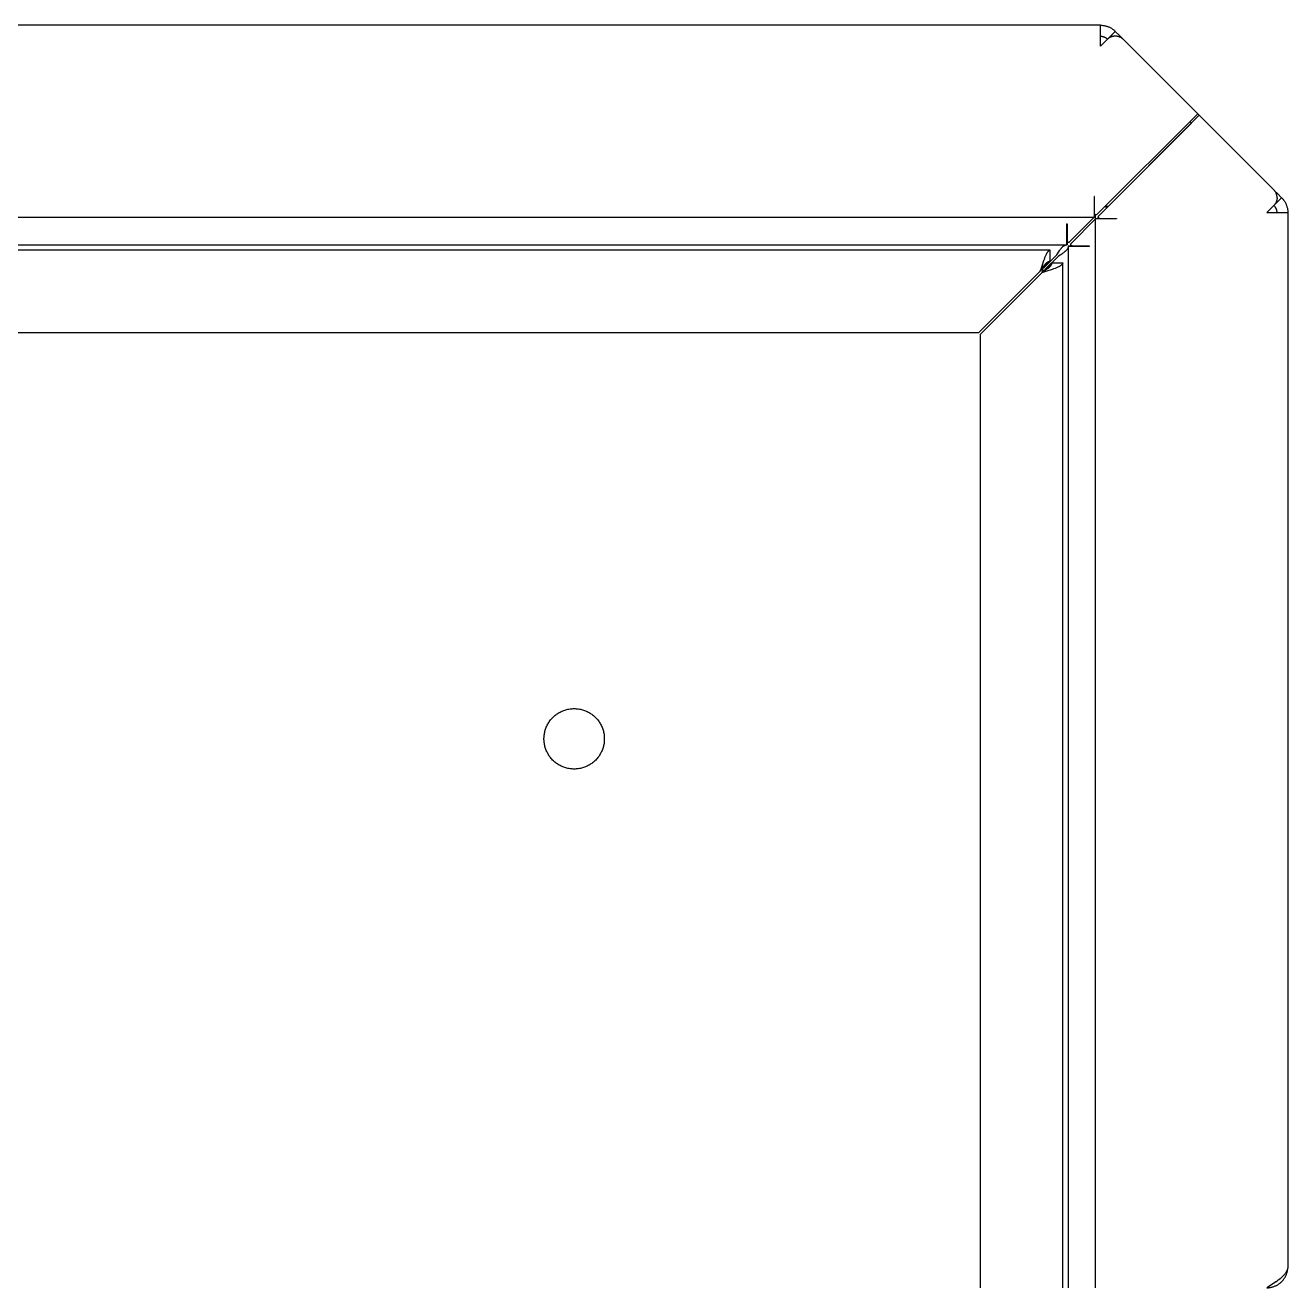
# Model space of a CAD drawing. Header units: millimetres. Extents: x -1246 to 2331, y -493 to 2006.
# Drawn here: x 851.2 to 1081.2, y 669.9 to 899.9 of the extents above; entities that cross this region are included whole.
import ezdxf

# ---------------------------------------------------------------- set-up
doc = ezdxf.new("R2010")
doc.units = ezdxf.units.MM
doc.header["$MEASUREMENT"] = 0
doc.layers.add('Utwórz2D linie widoczne', color=7, linetype='Continuous', true_color=0x000000)

msp = doc.modelspace()

# ---------------------------------------------------------------- linework, layer by layer
at = {"layer": 'Utwórz2D linie widoczne'}
for p, q in [((1047.11, 899.92), (655.31, 899.92)), ((1047.11, 896.12), (1047.11, 899.92)), ((1047.11, 899.92), (1047.24, 899.91)), ((1047.24, 899.91), (1047.37, 899.91)), ((1047.37, 899.91), (1047.5, 899.9)), ((1047.5, 899.9), (1047.63, 899.88)), ((1047.63, 899.88), (1047.76, 899.86)), ((1047.76, 899.86), (1047.89, 899.84)), ((1047.89, 899.84), (1048.01, 899.81)), ((1048.01, 899.81), (1048.14, 899.77)), ((1048.14, 899.77), (1048.26, 899.74)), ((1048.26, 899.74), (1048.39, 899.7)), ((1048.39, 899.7), (1048.51, 899.65)), ((1048.51, 899.65), (1048.63, 899.6)), ((1048.63, 899.6), (1048.75, 899.55)), ((1048.75, 899.55), (1048.86, 899.49)), ((1048.86, 899.49), (1048.98, 899.43)), ((1048.98, 899.43), (1049.09, 899.36)), ((1049.09, 899.36), (1049.2, 899.29)), ((1047.11, 897.92), (1047.18, 897.91)), ((1047.11, 896.12), (1048.39, 897.39)), ((1047.18, 897.91), (1047.24, 897.91)), ((1047.24, 897.91), (1047.3, 897.91)), ((1047.3, 897.91), (1047.36, 897.9)), ((1047.36, 897.9), (1047.42, 897.89)), ((1047.42, 897.89), (1047.48, 897.88)), ((1047.48, 897.88), (1047.54, 897.86)), ((1047.54, 897.86), (1047.6, 897.85)), ((1047.6, 897.85), (1047.66, 897.83)), ((1047.66, 897.83), (1047.72, 897.81)), ((1047.72, 897.81), (1047.77, 897.79)), ((1047.77, 897.79), (1047.83, 897.77)), ((1047.83, 897.77), (1047.89, 897.74)), ((1047.89, 897.74), (1047.94, 897.71)), ((1047.94, 897.71), (1048, 897.68)), ((1048, 897.68), (1048.05, 897.65)), ((1048.05, 897.65), (1048.1, 897.62)), ((1048.1, 897.62), (1048.15, 897.59)), ((1048.15, 897.59), (1048.2, 897.55)), ((1048.2, 897.55), (1048.25, 897.51)), ((1048.25, 897.51), (1048.3, 897.47)), ((1048.3, 897.47), (1048.34, 897.43)), ((1048.34, 897.43), (1048.39, 897.39)), ((1048.39, 897.39), (1048.44, 897.44)), ((1048.44, 897.44), (1048.49, 897.48)), ((1048.49, 897.48), (1048.54, 897.53)), ((1049.8, 898.8), (1048.52, 897.52)), ((1048.53, 897.53), (1049.8, 898.8)), ((1048.54, 897.53), (1048.59, 897.57)), ((1048.59, 897.57), (1048.65, 897.61)), ((1048.65, 897.61), (1048.7, 897.65)), ((1048.7, 897.65), (1048.76, 897.68)), ((1048.76, 897.68), (1048.82, 897.72)), ((1048.82, 897.72), (1048.88, 897.75)), ((1048.88, 897.75), (1048.94, 897.78)), ((1048.94, 897.78), (1049, 897.81)), ((1049, 897.81), (1049.07, 897.83)), ((1049.07, 897.83), (1049.13, 897.86)), ((1049.13, 897.86), (1049.2, 897.88)), ((1049.2, 899.29), (1049.31, 899.22)), ((1049.2, 897.88), (1049.26, 897.9)), ((1049.26, 897.9), (1049.33, 897.92)), ((1049.31, 899.22), (1049.41, 899.14)), ((1049.33, 897.92), (1049.39, 897.93)), ((1049.39, 897.93), (1049.46, 897.95)), ((1049.41, 899.14), (1049.51, 899.06)), ((1049.46, 897.95), (1049.53, 897.96)), ((1049.51, 899.06), (1049.61, 898.98)), ((1049.53, 897.96), (1049.6, 897.96)), ((1049.6, 897.96), (1049.66, 897.97)), ((1049.61, 898.98), (1049.71, 898.89)), ((1049.66, 897.97), (1049.73, 897.97)), ((1049.71, 898.89), (1049.8, 898.8)), ((1049.73, 897.97), (1049.8, 897.97)), ((1050.51, 898.1), (1049.8, 898.8)), ((1049.8, 897.97), (1049.87, 897.97)), ((1049.87, 897.97), (1049.94, 897.97)), ((1049.94, 897.97), (1050.01, 897.96)), ((1050.01, 897.96), (1050.07, 897.96)), ((1050.07, 897.96), (1050.14, 897.95)), ((1050.14, 897.95), (1050.21, 897.93)), ((1050.21, 897.93), (1050.27, 897.92)), ((1050.27, 897.92), (1050.34, 897.9)), ((1050.34, 897.9), (1050.41, 897.88)), ((1050.41, 897.88), (1050.47, 897.86)), ((1050.47, 897.86), (1050.53, 897.83)), ((1051.08, 897.52), (1050.51, 898.1)), ((1050.53, 897.83), (1050.6, 897.81)), ((1050.6, 897.81), (1050.66, 897.78)), ((1050.66, 897.78), (1050.72, 897.75)), ((1050.72, 897.75), (1050.78, 897.72)), ((1050.78, 897.72), (1050.84, 897.68)), ((1050.84, 897.68), (1050.9, 897.65)), ((1050.9, 897.65), (1050.95, 897.61)), ((1050.95, 897.61), (1051.01, 897.57)), ((1051.01, 897.57), (1051.06, 897.53)), ((1051.06, 897.53), (1051.12, 897.48)), ((1051.12, 897.48), (1051.17, 897.44)), ((1051.17, 897.44), (1051.22, 897.39)), ((1051.22, 897.39), (1064.81, 883.79)), ((1064.81, 883.79), (1046.46, 865.44)), ((1065.09, 883.51), (1046.74, 865.16)), ((1065.09, 883.51), (1064.81, 883.79)), ((1078.69, 869.92), (1065.09, 883.51)), ((1063.68, 882.1), (1048.5, 866.92)), ((1063.68, 882.1), (1063.4, 882.38)), ((1078.74, 869.87), (1078.69, 869.92)), ((1078.78, 869.82), (1078.74, 869.87)), ((1078.83, 869.76), (1078.78, 869.82)), ((1079.39, 869.21), (1078.82, 869.78)), ((1078.87, 869.71), (1078.83, 869.76)), ((1078.91, 869.66), (1078.87, 869.71)), ((1078.95, 869.6), (1078.91, 869.66)), ((1078.98, 869.54), (1078.95, 869.6)), ((1079.02, 869.48), (1078.98, 869.54)), ((1079.05, 869.42), (1079.02, 869.48)), ((1079.08, 869.36), (1079.05, 869.42)), ((1045.93, 868.72), (1045.93, 864.92)), ((1046.03, 868.72), (1045.93, 868.72)), ((1046.03, 865.62), (1046.03, 868.72)), ((1078.74, 867.14), (1078.69, 867.09)), ((1078.78, 867.19), (1078.74, 867.14)), ((1078.83, 867.24), (1078.78, 867.19)), ((1078.82, 867.22), (1080.1, 868.5)), ((1078.87, 867.29), (1078.83, 867.24)), ((1078.91, 867.35), (1078.87, 867.29)), ((1078.95, 867.4), (1078.91, 867.35)), ((1078.98, 867.46), (1078.95, 867.4)), ((1079.02, 867.52), (1078.98, 867.46)), ((1079.05, 867.58), (1079.02, 867.52)), ((1079.08, 867.64), (1079.05, 867.58)), ((1079.11, 869.3), (1079.08, 869.36)), ((1079.11, 867.71), (1079.08, 867.64)), ((1079.13, 869.24), (1079.11, 869.3)), ((1079.13, 867.77), (1079.11, 867.71)), ((1079.16, 869.17), (1079.13, 869.24)), ((1079.16, 867.83), (1079.13, 867.77)), ((1079.18, 869.11), (1079.16, 869.17)), ((1079.18, 867.9), (1079.16, 867.83)), ((1079.2, 869.04), (1079.18, 869.11)), ((1079.2, 867.96), (1079.18, 867.9)), ((1079.22, 868.98), (1079.2, 869.04)), ((1079.22, 868.03), (1079.2, 867.96)), ((1079.23, 868.91), (1079.22, 868.98)), ((1079.23, 868.09), (1079.22, 868.03)), ((1079.24, 868.84), (1079.23, 868.91)), ((1079.24, 868.16), (1079.23, 868.09)), ((1079.25, 868.77), (1079.24, 868.84)), ((1079.25, 868.23), (1079.24, 868.16)), ((1079.26, 868.71), (1079.25, 868.77)), ((1079.26, 868.3), (1079.25, 868.23)), ((1079.27, 868.64), (1079.26, 868.71)), ((1079.27, 868.37), (1079.26, 868.3)), ((1079.27, 868.57), (1079.27, 868.64)), ((1079.27, 868.5), (1079.27, 868.57)), ((1079.27, 868.5), (1079.27, 868.43)), ((1079.27, 868.43), (1079.27, 868.37)), ((1080.1, 868.5), (1079.39, 869.21)), ((1080.1, 868.5), (1080.19, 868.41)), ((1080.19, 868.41), (1080.28, 868.31)), ((1080.28, 868.31), (1080.36, 868.21)), ((1080.36, 868.21), (1080.44, 868.11)), ((1080.44, 868.11), (1080.52, 868.01)), ((1080.52, 868.01), (1080.59, 867.9)), ((1080.59, 867.9), (1080.66, 867.79)), ((1080.66, 867.79), (1080.73, 867.68)), ((1080.73, 867.68), (1080.79, 867.56)), ((1080.79, 867.56), (1080.85, 867.45)), ((1080.85, 867.45), (1080.9, 867.33)), ((1080.9, 867.33), (1080.95, 867.21)), ((1080.95, 867.21), (1081, 867.09)), ((1045.92, 864.92), (656.51, 864.92)), ((1041.46, 860.44), (1046.22, 865.2)), ((1045.93, 864.92), (1045.92, 864.92)), ((1046.03, 865.61), (1046.03, 865.62)), ((1046.03, 865.6), (1046.03, 865.61)), ((1046.03, 865.59), (1046.03, 865.6)), ((1046.04, 865.58), (1046.03, 865.59)), ((1046.03, 865.59), (1046.03, 865.59)), ((1046.04, 865.57), (1046.04, 865.58)), ((1046.04, 865.56), (1046.04, 865.57)), ((1046.04, 865.55), (1046.04, 865.56)), ((1046.04, 865.54), (1046.04, 865.55)), ((1046.05, 865.54), (1046.04, 865.54)), ((1046.05, 865.53), (1046.05, 865.54)), ((1046.05, 865.52), (1046.05, 865.53)), ((1046.06, 865.51), (1046.05, 865.52)), ((1046.06, 865.5), (1046.06, 865.51)), ((1046.07, 865.49), (1046.06, 865.5)), ((1046.06, 865.5), (1046.06, 865.5)), ((1046.07, 865.48), (1046.07, 865.49)), ((1046.08, 865.48), (1046.07, 865.48)), ((1046.08, 865.47), (1046.08, 865.48)), ((1046.09, 865.46), (1046.08, 865.47)), ((1046.1, 865.45), (1046.09, 865.46)), ((1046.09, 865.46), (1046.09, 865.46)), ((1046.11, 865.44), (1046.1, 865.45)), ((1046.12, 865.43), (1046.11, 865.44)), ((1046.11, 865.44), (1046.11, 865.44)), ((1046.13, 865.42), (1046.12, 865.43)), ((1046.12, 865.43), (1046.12, 865.43)), ((1046.14, 865.42), (1046.13, 865.42)), ((1046.15, 865.41), (1046.14, 865.42)), ((1046.16, 865.4), (1046.15, 865.41)), ((1046.15, 865.41), (1046.15, 865.41)), ((1046.17, 865.4), (1046.16, 865.4)), ((1046.17, 865.39), (1046.17, 865.4)), ((1046.18, 865.39), (1046.17, 865.39)), ((1046.19, 865.39), (1046.18, 865.39)), ((1046.2, 865.38), (1046.19, 865.39)), ((1046.21, 865.38), (1046.2, 865.38)), ((1046.22, 865.38), (1046.21, 865.38)), ((1046.21, 865.38), (1046.21, 865.38)), ((1046.23, 865.37), (1046.22, 865.38)), ((1046.22, 864.63), (1046.22, 865.38)), ((1046.24, 865.37), (1046.23, 865.37)), ((1046.25, 865.37), (1046.24, 865.37)), ((1046.26, 865.37), (1046.25, 865.37)), ((1046.27, 865.37), (1046.26, 865.37)), ((1046.28, 865.37), (1046.27, 865.37)), ((1046.27, 865.37), (1046.27, 865.37)), ((1046.29, 865.37), (1046.28, 865.37)), ((1046.3, 865.37), (1046.29, 865.37)), ((1046.31, 865.37), (1046.3, 865.37)), ((1046.32, 865.37), (1046.31, 865.37)), ((1046.33, 865.37), (1046.32, 865.37)), ((1046.32, 865.37), (1046.32, 865.37)), ((1046.34, 865.38), (1046.33, 865.37)), ((1046.35, 865.38), (1046.34, 865.38)), ((1046.36, 865.38), (1046.35, 865.38)), ((1046.37, 865.38), (1046.36, 865.38)), ((1046.38, 865.39), (1046.37, 865.39)), ((1046.37, 865.39), (1046.37, 865.38)), ((1046.39, 865.39), (1046.38, 865.39)), ((1046.4, 865.4), (1046.39, 865.39)), ((1046.41, 865.41), (1046.4, 865.4)), ((1046.4, 865.4), (1046.4, 865.4)), ((1046.42, 865.41), (1046.41, 865.41)), ((1046.43, 865.42), (1046.42, 865.41)), ((1046.44, 865.43), (1046.43, 865.42)), ((1046.43, 865.42), (1046.43, 865.42)), ((1046.45, 865.43), (1046.44, 865.43)), ((1046.46, 865.44), (1046.45, 865.44)), ((1046.45, 865.44), (1046.45, 865.43)), ((1046.68, 865.04), (1046.67, 865.03)), ((1046.67, 865.03), (1046.67, 865.03)), ((1046.67, 865.03), (1046.67, 865.02)), ((1046.67, 865.02), (1046.67, 865.01)), ((1046.67, 865.01), (1046.67, 865)), ((1046.67, 865), (1046.67, 864.99)), ((1046.67, 864.99), (1046.67, 864.98)), ((1046.67, 864.97), (1046.67, 864.98)), ((1046.67, 864.96), (1046.67, 864.97)), ((1046.67, 864.97), (1046.67, 864.97)), ((1046.67, 864.95), (1046.67, 864.96)), ((1046.67, 864.94), (1046.67, 864.95)), ((1046.67, 864.93), (1046.67, 864.94)), ((1046.68, 864.92), (1046.67, 864.93)), ((1046.69, 865.07), (1046.68, 865.07)), ((1046.68, 865.07), (1046.68, 865.06)), ((1046.68, 865.06), (1046.68, 865.05)), ((1046.68, 865.05), (1046.68, 865.04)), ((1046.68, 864.91), (1046.68, 864.92)), ((1046.68, 864.92), (1046.68, 864.92)), ((1046.68, 864.9), (1046.68, 864.91)), ((1046.69, 864.89), (1046.68, 864.9)), ((1046.7, 865.1), (1046.69, 865.09)), ((1046.69, 865.09), (1046.69, 865.08)), ((1046.69, 865.08), (1046.69, 865.07)), ((1046.69, 864.88), (1046.69, 864.89)), ((1046.7, 864.87), (1046.69, 864.88)), ((1046.69, 864.88), (1046.69, 864.88)), ((1046.71, 865.12), (1046.7, 865.11)), ((1046.7, 865.11), (1046.7, 865.11)), ((1046.7, 865.11), (1046.7, 865.1)), ((1046.7, 864.86), (1046.7, 864.87)), ((1046.7, 864.85), (1046.7, 864.86)), ((1046.71, 864.85), (1046.7, 864.85)), ((1046.72, 865.13), (1046.71, 865.13)), ((1046.71, 865.13), (1046.71, 865.12)), ((1046.71, 864.84), (1046.71, 864.85)), ((1046.72, 864.83), (1046.71, 864.84)), ((1046.73, 865.15), (1046.72, 865.14)), ((1046.72, 865.14), (1046.72, 865.13)), ((1046.73, 864.82), (1046.72, 864.83)), ((1046.72, 864.83), (1046.72, 864.83)), ((1046.74, 865.15), (1046.73, 865.15)), ((1046.74, 864.81), (1046.73, 864.82)), ((1046.74, 865.16), (1046.74, 865.15)), ((1046.74, 864.81), (1046.74, 864.81)), ((1047.93, 866.92), (1048.22, 866.92)), ((1048.5, 866.92), (1048.22, 866.92)), ((1048.22, 866.63), (1048.22, 866.92)), ((1077.42, 865.81), (1078.69, 867.09)), ((1077.42, 865.81), (1081.22, 865.81)), ((1078.69, 867.09), (1078.73, 867.04)), ((1078.73, 867.04), (1078.77, 867)), ((1078.77, 867), (1078.81, 866.95)), ((1078.81, 866.95), (1078.85, 866.9)), ((1078.85, 866.9), (1078.89, 866.85)), ((1078.89, 866.85), (1078.92, 866.8)), ((1078.92, 866.8), (1078.95, 866.75)), ((1078.95, 866.75), (1078.98, 866.7)), ((1078.98, 866.7), (1079.01, 866.64)), ((1079.01, 866.64), (1079.04, 866.59)), ((1079.04, 866.59), (1079.07, 866.53)), ((1079.07, 866.53), (1079.09, 866.48)), ((1079.09, 866.48), (1079.11, 866.42)), ((1079.11, 866.42), (1079.13, 866.36)), ((1079.13, 866.36), (1079.15, 866.3)), ((1079.15, 866.3), (1079.16, 866.24)), ((1079.16, 866.24), (1079.18, 866.18)), ((1079.18, 866.18), (1079.19, 866.12)), ((1079.19, 866.12), (1079.2, 866.06)), ((1079.2, 866.06), (1079.21, 866)), ((1079.21, 866), (1079.21, 865.94)), ((1079.21, 865.94), (1079.21, 865.88)), ((1079.21, 865.88), (1079.22, 865.81)), ((1081, 867.09), (1081.04, 866.96)), ((1081.04, 866.96), (1081.07, 866.84)), ((1081.07, 866.84), (1081.11, 866.71)), ((1081.11, 866.71), (1081.14, 866.59)), ((1081.14, 866.59), (1081.16, 866.46)), ((1081.16, 866.46), (1081.18, 866.33)), ((1081.18, 866.33), (1081.2, 866.2)), ((1081.2, 866.2), (1081.21, 866.07)), ((1081.21, 866.07), (1081.21, 865.94)), ((1081.21, 865.94), (1081.22, 865.81)), ((1081.22, 865.81), (1081.22, 673.72)), ((1040.93, 863.72), (1040.93, 859.92)), ((1040.93, 863.72), (1041.03, 863.72)), ((1041.03, 863.72), (1041.03, 860.62)), ((1046.22, 864.63), (1041.74, 860.16)), ((1050.02, 864.63), (1046.22, 864.63)), ((1046.22, 669.92), (1046.22, 864.63)), ((1046.75, 864.8), (1046.74, 864.81)), ((1046.75, 864.79), (1046.75, 864.8)), ((1046.76, 864.79), (1046.75, 864.79)), ((1046.77, 864.78), (1046.76, 864.79)), ((1046.78, 864.77), (1046.77, 864.78)), ((1046.77, 864.78), (1046.77, 864.78)), ((1046.79, 864.77), (1046.78, 864.77)), ((1046.8, 864.77), (1046.79, 864.77)), ((1046.8, 864.76), (1046.8, 864.77)), ((1046.81, 864.76), (1046.8, 864.76)), ((1046.82, 864.75), (1046.81, 864.76)), ((1046.83, 864.75), (1046.82, 864.75)), ((1046.84, 864.74), (1046.83, 864.75)), ((1046.83, 864.75), (1046.83, 864.75)), ((1046.85, 864.74), (1046.84, 864.74)), ((1046.86, 864.74), (1046.85, 864.74)), ((1046.87, 864.74), (1046.86, 864.74)), ((1046.88, 864.74), (1046.87, 864.74)), ((1046.89, 864.73), (1046.88, 864.74)), ((1046.88, 864.74), (1046.88, 864.74)), ((1046.9, 864.73), (1046.89, 864.73)), ((1046.91, 864.73), (1046.9, 864.73)), ((1046.92, 864.73), (1046.91, 864.73)), ((1046.92, 864.73), (1050.02, 864.73)), ((1048.22, 864.63), (1048.22, 864.73)), ((1050.02, 864.73), (1050.02, 864.63)), ((1040.93, 861.92), (1041, 861.92)), ((1041, 861.92), (1041, 859.92)), ((1041.03, 860.62), (1041.03, 860.61)), ((1041.03, 860.61), (1041.03, 860.6)), ((1041.03, 860.6), (1041.03, 860.59)), ((1041.03, 860.59), (1041.03, 860.58)), ((1041.03, 860.58), (1041.04, 860.58)), ((1041.04, 860.58), (1041.04, 860.57)), ((1041.04, 860.57), (1041.04, 860.56)), ((1041.04, 860.56), (1041.04, 860.55)), ((1041.04, 860.55), (1041.04, 860.54)), ((1041.04, 860.54), (1041.05, 860.53)), ((1041.05, 860.53), (1041.05, 860.53)), ((1041.05, 860.53), (1041.05, 860.52)), ((1041.05, 860.52), (1041.06, 860.51)), ((1041.06, 860.51), (1041.06, 860.5)), ((1041.06, 860.5), (1041.07, 860.5)), ((1041.07, 860.5), (1041.07, 860.49)), ((1041.07, 860.49), (1041.07, 860.48)), ((1041.07, 860.48), (1041.08, 860.47)), ((1041.08, 860.47), (1041.08, 860.47)), ((1041.08, 860.47), (1041.09, 860.46)), ((1041.09, 860.46), (1041.1, 860.45)), ((1041.1, 860.45), (1041.1, 860.45)), ((1041.1, 860.45), (1041.11, 860.44)), ((1041.11, 860.44), (1041.11, 860.43)), ((1041.11, 860.43), (1041.12, 860.43)), ((1041.12, 860.43), (1041.13, 860.42)), ((1041.13, 860.42), (1041.13, 860.42)), ((1041.13, 860.42), (1041.14, 860.41)), ((1041.14, 860.41), (1041.15, 860.41)), ((1041.15, 860.41), (1041.16, 860.4)), ((1041.16, 860.4), (1041.16, 860.4)), ((1041.16, 860.4), (1041.17, 860.4)), ((1041.17, 860.4), (1041.18, 860.39)), ((1041.18, 860.39), (1041.19, 860.39)), ((1041.19, 860.39), (1041.19, 860.39)), ((1041.19, 860.39), (1041.2, 860.38)), ((1041.2, 860.38), (1041.21, 860.38)), ((1041.21, 860.38), (1041.22, 860.38)), ((1041.22, 860.38), (1041.23, 860.38)), ((1041.23, 860.38), (1041.24, 860.37)), ((1041.24, 860.37), (1041.24, 860.37)), ((1041.24, 860.37), (1041.25, 860.37)), ((1041.25, 860.37), (1041.26, 860.37)), ((1041.26, 860.37), (1041.27, 860.37)), ((1041.27, 860.37), (1041.28, 860.37)), ((1041.28, 860.37), (1041.29, 860.37)), ((1041.29, 860.37), (1041.3, 860.37)), ((1041.3, 860.37), (1041.31, 860.37)), ((1041.31, 860.37), (1041.31, 860.37)), ((1041.31, 860.37), (1041.32, 860.37)), ((1041.32, 860.37), (1041.33, 860.37)), ((1041.33, 860.37), (1041.34, 860.38)), ((1041.34, 860.38), (1041.35, 860.38)), ((1041.35, 860.38), (1041.36, 860.38)), ((1041.36, 860.38), (1041.37, 860.39)), ((1041.36, 860.38), (1041.36, 860.38)), ((1041.37, 860.39), (1041.38, 860.39)), ((1041.38, 860.39), (1041.39, 860.39)), ((1041.39, 860.39), (1041.4, 860.4)), ((1041.4, 860.4), (1041.41, 860.41)), ((1041.4, 860.4), (1041.4, 860.4)), ((1041.41, 860.41), (1041.42, 860.41)), ((1041.42, 860.41), (1041.43, 860.41)), ((1041.43, 860.42), (1041.44, 860.43)), ((1041.43, 860.41), (1041.43, 860.42)), ((1041.44, 860.43), (1041.45, 860.43)), ((1041.45, 860.43), (1041.45, 860.44)), ((1041.45, 860.44), (1041.46, 860.44)), ((661.49, 859.92), (1040.93, 859.92)), ((1037.93, 858.92), (664.5, 858.92)), ((1036.75, 855.73), (1039.13, 858.12)), ((1037.08, 857.92), (1037.02, 857.79)), ((1037.14, 858.06), (1037.08, 857.92)), ((1037.18, 858.14), (1037.14, 858.06)), ((1037.23, 858.23), (1037.18, 858.14)), ((1037.27, 858.31), (1037.23, 858.23)), ((1037.32, 858.4), (1037.27, 858.31)), ((1037.35, 858.44), (1037.32, 858.4)), ((1037.37, 858.48), (1037.35, 858.44)), ((1037.4, 858.52), (1037.37, 858.48)), ((1037.43, 858.56), (1037.4, 858.52)), ((1037.46, 858.6), (1037.43, 858.56)), ((1037.49, 858.63), (1037.46, 858.6)), ((1037.52, 858.67), (1037.49, 858.63)), ((1037.55, 858.71), (1037.52, 858.67)), ((1037.57, 858.73), (1037.55, 858.71)), ((1037.59, 858.75), (1037.57, 858.73)), ((1037.61, 858.77), (1037.59, 858.75)), ((1037.63, 858.79), (1037.61, 858.77)), ((1037.64, 858.8), (1037.63, 858.79)), ((1037.65, 858.81), (1037.64, 858.8)), ((1037.66, 858.82), (1037.65, 858.81)), ((1037.67, 858.82), (1037.66, 858.82)), ((1037.69, 858.83), (1037.67, 858.82)), ((1037.7, 858.84), (1037.69, 858.83)), ((1037.71, 858.85), (1037.7, 858.84)), ((1037.72, 858.86), (1037.71, 858.85)), ((1037.74, 858.87), (1037.72, 858.86)), ((1037.75, 858.87), (1037.74, 858.87)), ((1037.76, 858.88), (1037.75, 858.87)), ((1037.77, 858.88), (1037.76, 858.88)), ((1037.78, 858.89), (1037.77, 858.88)), ((1037.8, 858.89), (1037.78, 858.89)), ((1037.81, 858.9), (1037.8, 858.89)), ((1037.82, 858.9), (1037.81, 858.9)), ((1037.83, 858.9), (1037.82, 858.9)), ((1037.84, 858.91), (1037.83, 858.9)), ((1037.86, 858.91), (1037.84, 858.91)), ((1037.87, 858.91), (1037.86, 858.91)), ((1037.88, 858.91), (1037.87, 858.91)), ((1037.89, 858.92), (1037.88, 858.91)), ((1037.91, 858.92), (1037.89, 858.92)), ((1037.92, 858.92), (1037.91, 858.92)), ((1037.93, 858.92), (1037.92, 858.92)), ((1037.92, 858.92), (1037.92, 858.92)), ((1037.93, 856.92), (1037.93, 858.92)), ((1039.13, 858.12), (1039.56, 858.77)), ((1040.03, 858.23), (1039.42, 857.83)), ((1039.56, 858.77), (1039.67, 858.93)), ((1039.67, 858.93), (1039.77, 859.06)), ((1039.77, 859.06), (1039.87, 859.19)), ((1039.87, 859.19), (1039.92, 859.25)), ((1039.92, 859.25), (1039.97, 859.32)), ((1039.97, 859.32), (1040.02, 859.38)), ((1040.02, 859.38), (1040.08, 859.44)), ((1040.23, 858.37), (1040.03, 858.23)), ((1040.08, 859.44), (1040.12, 859.48)), ((1040.12, 859.48), (1040.17, 859.53)), ((1040.17, 859.53), (1040.21, 859.57)), ((1040.21, 859.57), (1040.26, 859.61)), ((1040.36, 858.47), (1040.23, 858.37)), ((1040.26, 859.61), (1040.31, 859.65)), ((1040.31, 859.65), (1040.33, 859.67)), ((1040.33, 859.67), (1040.36, 859.69)), ((1040.36, 859.69), (1040.38, 859.71)), ((1040.49, 858.57), (1040.36, 858.47)), ((1040.38, 859.71), (1040.41, 859.73)), ((1040.41, 859.73), (1040.43, 859.75)), ((1040.43, 859.75), (1040.46, 859.76)), ((1040.46, 859.76), (1040.48, 859.78)), ((1040.48, 859.78), (1040.5, 859.79)), ((1040.55, 858.62), (1040.49, 858.57)), ((1040.5, 859.79), (1040.52, 859.8)), ((1040.52, 859.8), (1040.54, 859.81)), ((1040.54, 859.81), (1040.57, 859.82)), ((1040.62, 858.67), (1040.55, 858.62)), ((1040.57, 859.82), (1040.59, 859.84)), ((1040.59, 859.84), (1040.61, 859.85)), ((1040.61, 859.85), (1040.63, 859.85)), ((1040.68, 858.72), (1040.62, 858.67)), ((1040.63, 859.85), (1040.66, 859.86)), ((1040.66, 859.86), (1040.68, 859.87)), ((1040.68, 859.87), (1040.7, 859.88)), ((1040.74, 858.78), (1040.68, 858.72)), ((1040.7, 859.88), (1040.72, 859.89)), ((1040.72, 859.89), (1040.75, 859.89)), ((1040.78, 858.82), (1040.74, 858.78)), ((1040.75, 859.89), (1040.77, 859.9)), ((1040.77, 859.9), (1040.8, 859.9)), ((1040.83, 858.87), (1040.78, 858.82)), ((1040.8, 859.9), (1040.82, 859.91)), ((1040.87, 858.91), (1040.83, 858.87)), ((1040.91, 858.96), (1040.87, 858.91)), ((1040.95, 859.01), (1040.91, 858.96)), ((1040.93, 859.92), (1041, 859.92)), ((1040.97, 859.03), (1040.95, 859.01)), ((1040.99, 859.06), (1040.97, 859.03)), ((1041.01, 859.08), (1040.99, 859.06)), ((1041.03, 859.11), (1041.01, 859.08)), ((1041.05, 859.13), (1041.03, 859.11)), ((1041.06, 859.16), (1041.05, 859.13)), ((1041.08, 859.18), (1041.06, 859.16)), ((1041.09, 859.2), (1041.08, 859.18)), ((1041.1, 859.23), (1041.09, 859.2)), ((1041.11, 859.25), (1041.1, 859.23)), ((1041.13, 859.27), (1041.11, 859.25)), ((1041.14, 859.29), (1041.13, 859.27)), ((1041.15, 859.32), (1041.14, 859.29)), ((1041.16, 859.34), (1041.15, 859.32)), ((1041.17, 859.36), (1041.16, 859.34)), ((1041.18, 859.41), (1041.17, 859.38)), ((1041.17, 859.38), (1041.17, 859.36)), ((1041.19, 859.43), (1041.18, 859.41)), ((1041.2, 859.47), (1041.19, 859.45)), ((1041.19, 859.45), (1041.19, 859.43)), ((1041.21, 859.52), (1041.2, 859.5)), ((1041.2, 859.5), (1041.2, 859.47)), ((1043.22, 859.7), (1041.22, 859.7)), ((1041.22, 859.7), (1041.22, 859.63)), ((1045.02, 859.63), (1041.22, 859.63)), ((1041.22, 859.63), (1041.22, 669.92)), ((1041.67, 860.03), (1041.68, 860.04)), ((1041.67, 860.02), (1041.67, 860.03)), ((1041.67, 860.03), (1041.67, 860.03)), ((1041.67, 860.01), (1041.67, 860.02)), ((1041.67, 860), (1041.67, 860.01)), ((1041.67, 859.99), (1041.67, 860)), ((1041.67, 859.98), (1041.67, 859.99)), ((1041.67, 859.97), (1041.67, 859.98)), ((1041.67, 859.96), (1041.67, 859.97)), ((1041.67, 859.97), (1041.67, 859.97)), ((1041.67, 859.95), (1041.67, 859.96)), ((1041.67, 859.94), (1041.67, 859.95)), ((1041.67, 859.93), (1041.67, 859.94)), ((1041.68, 859.92), (1041.67, 859.93)), ((1041.68, 860.06), (1041.68, 860.07)), ((1041.68, 860.07), (1041.69, 860.07)), ((1041.68, 860.05), (1041.68, 860.06)), ((1041.68, 860.04), (1041.68, 860.05)), ((1041.68, 859.91), (1041.68, 859.92)), ((1041.68, 859.92), (1041.68, 859.92)), ((1041.68, 859.9), (1041.68, 859.91)), ((1041.69, 859.89), (1041.68, 859.9)), ((1041.69, 860.09), (1041.7, 860.1)), ((1041.69, 860.08), (1041.69, 860.09)), ((1041.69, 860.07), (1041.69, 860.08)), ((1041.69, 859.88), (1041.69, 859.89)), ((1041.7, 859.87), (1041.69, 859.88)), ((1041.69, 859.88), (1041.69, 859.88)), ((1041.7, 860.11), (1041.71, 860.12)), ((1041.7, 860.1), (1041.7, 860.11)), ((1041.7, 860.11), (1041.7, 860.11)), ((1041.7, 859.86), (1041.7, 859.87)), ((1041.7, 859.85), (1041.7, 859.86)), ((1041.71, 859.85), (1041.7, 859.85)), ((1041.71, 860.12), (1041.71, 860.13)), ((1041.71, 860.13), (1041.72, 860.13)), ((1041.71, 859.84), (1041.71, 859.85)), ((1041.72, 859.83), (1041.71, 859.84)), ((1041.72, 860.14), (1041.73, 860.15)), ((1041.72, 860.13), (1041.72, 860.14)), ((1041.73, 859.82), (1041.72, 859.83)), ((1041.72, 859.83), (1041.72, 859.83)), ((1041.73, 860.15), (1041.74, 860.15)), ((1041.74, 859.81), (1041.73, 859.82)), ((1041.74, 860.15), (1041.74, 860.16)), ((1041.75, 859.8), (1041.74, 859.81)), ((1041.74, 859.81), (1041.74, 859.81)), ((1041.75, 859.79), (1041.75, 859.8)), ((1041.76, 859.79), (1041.75, 859.79)), ((1041.77, 859.78), (1041.76, 859.79)), ((1041.78, 859.77), (1041.77, 859.78)), ((1041.77, 859.78), (1041.77, 859.78)), ((1041.79, 859.77), (1041.78, 859.77)), ((1041.8, 859.77), (1041.79, 859.77)), ((1041.8, 859.76), (1041.8, 859.77)), ((1041.81, 859.76), (1041.8, 859.76)), ((1041.82, 859.75), (1041.81, 859.76)), ((1041.83, 859.75), (1041.82, 859.75)), ((1041.84, 859.74), (1041.83, 859.75)), ((1041.83, 859.75), (1041.83, 859.75)), ((1041.85, 859.74), (1041.84, 859.74)), ((1041.86, 859.74), (1041.85, 859.74)), ((1041.87, 859.74), (1041.86, 859.74)), ((1041.88, 859.74), (1041.87, 859.74)), ((1041.89, 859.73), (1041.88, 859.74)), ((1041.88, 859.74), (1041.88, 859.74)), ((1041.9, 859.73), (1041.89, 859.73)), ((1041.91, 859.73), (1041.9, 859.73)), ((1041.92, 859.73), (1041.91, 859.73)), ((1041.92, 859.73), (1045.02, 859.73)), ((1043.22, 859.7), (1043.22, 859.63)), ((1045.02, 859.73), (1045.02, 859.63)), ((1036.41, 856.05), (1036.13, 855.12)), ((1036.13, 855.12), (1036.47, 855.64)), ((1036.72, 856.98), (1036.41, 856.05)), ((1036.47, 855.64), (1036.59, 855.82)), ((1036.59, 855.82), (1036.72, 856)), ((1036.67, 855.65), (1036.6, 855.52)), ((1036.75, 855.78), (1036.67, 855.65)), ((1036.81, 857.25), (1036.72, 856.98)), ((1036.72, 856), (1036.82, 856.13)), ((1036.83, 855.91), (1036.75, 855.78)), ((1036.91, 857.52), (1036.81, 857.25)), ((1036.82, 856.13), (1036.92, 856.26)), ((1036.92, 856.03), (1036.83, 855.91)), ((1037.02, 857.79), (1036.91, 857.52)), ((1036.92, 856.26), (1036.97, 856.33)), ((1037.01, 856.15), (1036.92, 856.03)), ((1036.97, 856.33), (1037.03, 856.39)), ((1037.1, 856.26), (1037.01, 856.15)), ((1037.03, 856.39), (1037.08, 856.45)), ((1039.42, 857.83), (1037.05, 855.47)), ((1037.08, 856.45), (1037.14, 856.51)), ((1037.2, 856.38), (1037.1, 856.26)), ((1037.14, 856.51), (1037.19, 856.55)), ((1037.19, 856.55), (1037.24, 856.6)), ((1037.3, 856.48), (1037.2, 856.38)), ((1037.2, 855.54), (1037.32, 855.62)), ((1037.24, 856.6), (1037.28, 856.64)), ((1037.28, 856.64), (1037.31, 856.66)), ((1037.4, 856.59), (1037.3, 856.48)), ((1037.31, 856.66), (1037.33, 856.68)), ((1037.32, 855.62), (1037.44, 855.71)), ((1037.33, 856.68), (1037.36, 856.7)), ((1037.36, 856.7), (1037.38, 856.72)), ((1037.38, 856.72), (1037.41, 856.74)), ((1037.51, 856.69), (1037.4, 856.59)), ((1037.41, 856.74), (1037.44, 856.76)), ((1037.56, 855.62), (1037.43, 855.52)), ((1037.44, 856.76), (1037.46, 856.77)), ((1037.44, 855.71), (1037.56, 855.81)), ((1037.46, 856.77), (1037.49, 856.79)), ((1037.49, 856.79), (1037.52, 856.8)), ((1037.63, 856.79), (1037.51, 856.69)), ((1037.52, 856.8), (1037.55, 856.82)), ((1037.55, 856.82), (1037.57, 856.83)), ((1037.56, 855.81), (1037.67, 855.9)), ((1037.62, 855.68), (1037.56, 855.62)), ((1037.57, 856.83), (1037.59, 856.84)), ((1037.59, 856.84), (1037.62, 856.85)), ((1037.62, 856.85), (1037.64, 856.86)), ((1037.68, 855.73), (1037.62, 855.68)), ((1037.74, 856.88), (1037.63, 856.79)), ((1037.64, 856.86), (1037.66, 856.87)), ((1037.66, 856.87), (1037.69, 856.88)), ((1037.67, 855.9), (1037.78, 856.01)), ((1037.74, 855.79), (1037.68, 855.73)), ((1037.69, 856.88), (1037.71, 856.89)), ((1037.71, 856.89), (1037.73, 856.89)), ((1037.73, 856.89), (1037.76, 856.9)), ((1037.8, 855.85), (1037.74, 855.79)), ((1037.76, 856.9), (1037.78, 856.9)), ((1037.78, 856.9), (1037.81, 856.91)), ((1037.78, 856.01), (1037.88, 856.11)), ((1037.85, 855.89), (1037.8, 855.85)), ((1037.81, 856.91), (1037.83, 856.91)), ((1037.83, 856.91), (1037.84, 856.91)), ((1037.84, 856.91), (1037.86, 856.92)), ((1037.89, 855.94), (1037.85, 855.89)), ((1037.86, 856.92), (1037.87, 856.92)), ((1037.87, 856.92), (1037.88, 856.92)), ((1037.88, 856.92), (1037.89, 856.92)), ((1037.88, 856.11), (1037.99, 856.22)), ((1037.89, 856.92), (1037.91, 856.92)), ((1037.93, 855.99), (1037.89, 855.94)), ((1037.91, 856.92), (1037.92, 856.92)), ((1037.92, 856.92), (1037.93, 856.92)), ((1037.95, 856.01), (1037.93, 855.99)), ((1037.97, 856.04), (1037.95, 856.01)), ((1037.99, 856.06), (1037.97, 856.04)), ((1037.99, 856.22), (1038.08, 856.33)), ((1038.01, 856.09), (1037.99, 856.06)), ((1038.03, 856.12), (1038.01, 856.09)), ((1038.05, 856.14), (1038.03, 856.12)), ((1038.07, 856.17), (1038.05, 856.14)), ((1038.08, 856.2), (1038.07, 856.17)), ((1038.08, 856.33), (1038.18, 856.45)), ((1038.1, 856.23), (1038.08, 856.2)), ((1038.11, 856.25), (1038.1, 856.23)), ((1038.12, 856.28), (1038.11, 856.25)), ((1038.14, 856.3), (1038.12, 856.28)), ((1038.15, 856.32), (1038.14, 856.3)), ((1038.16, 856.35), (1038.15, 856.32)), ((1038.17, 856.37), (1038.16, 856.35)), ((1038.18, 856.42), (1038.17, 856.4)), ((1038.17, 856.4), (1038.17, 856.37)), ((1038.19, 856.44), (1038.18, 856.42)), ((1038.2, 856.49), (1038.19, 856.47)), ((1038.19, 856.47), (1038.19, 856.44)), ((1038.21, 856.54), (1038.2, 856.52)), ((1038.2, 856.52), (1038.2, 856.49)), ((1038.21, 856.64), (1040.21, 856.64)), ((1038.21, 856.63), (1038.21, 856.61)), ((1038.21, 856.61), (1038.21, 856.59)), ((1038.21, 856.59), (1038.21, 856.56)), ((1038.21, 856.56), (1038.21, 856.54)), ((1038.82, 855.62), (1038.54, 855.52)), ((1039.08, 855.73), (1038.82, 855.62)), ((1039.22, 855.79), (1039.08, 855.73)), ((1039.35, 855.85), (1039.22, 855.79)), ((1039.44, 855.89), (1039.35, 855.85)), ((1039.52, 855.93), (1039.44, 855.89)), ((1039.61, 855.98), (1039.52, 855.93)), ((1039.69, 856.03), (1039.61, 855.98)), ((1039.73, 856.05), (1039.69, 856.03)), ((1039.77, 856.08), (1039.73, 856.05)), ((1039.81, 856.11), (1039.77, 856.08)), ((1039.85, 856.13), (1039.81, 856.11)), ((1039.89, 856.16), (1039.85, 856.13)), ((1039.93, 856.19), (1039.89, 856.16)), ((1039.97, 856.22), (1039.93, 856.19)), ((1040, 856.25), (1039.97, 856.22)), ((1040.03, 856.28), (1040, 856.25)), ((1040.05, 856.3), (1040.03, 856.28)), ((1040.07, 856.32), (1040.05, 856.3)), ((1040.08, 856.33), (1040.07, 856.32)), ((1040.09, 856.34), (1040.08, 856.33)), ((1040.1, 856.35), (1040.09, 856.34)), ((1040.11, 856.37), (1040.1, 856.35)), ((1040.12, 856.38), (1040.11, 856.37)), ((1040.13, 856.39), (1040.12, 856.38)), ((1040.14, 856.4), (1040.13, 856.39)), ((1040.15, 856.42), (1040.14, 856.4)), ((1040.16, 856.44), (1040.15, 856.43)), ((1040.15, 856.43), (1040.15, 856.42)), ((1040.17, 856.46), (1040.16, 856.44)), ((1040.18, 856.48), (1040.17, 856.47)), ((1040.17, 856.47), (1040.17, 856.46)), ((1040.19, 856.5), (1040.18, 856.49)), ((1040.18, 856.49), (1040.18, 856.48)), ((1040.2, 856.53), (1040.19, 856.51)), ((1040.19, 856.51), (1040.19, 856.5)), ((1040.21, 856.57), (1040.2, 856.56)), ((1040.2, 856.56), (1040.2, 856.55)), ((1040.2, 856.55), (1040.2, 856.54)), ((1040.2, 856.54), (1040.2, 856.53)), ((1040.21, 856.64), (1040.21, 856.63)), ((1040.21, 669.92), (1040.21, 856.64)), ((1040.21, 856.63), (1040.21, 856.62)), ((1040.21, 856.62), (1040.21, 856.61)), ((1040.21, 856.61), (1040.21, 856.6)), ((1040.21, 856.6), (1040.21, 856.59)), ((1040.21, 856.59), (1040.21, 856.57)), ((1024.93, 843.92), (1036.13, 855.12)), ((1025.21, 843.64), (1036.41, 854.84)), ((1037.08, 855.27), (1036.41, 854.84)), ((1036.47, 855.26), (1036.41, 855.12)), ((1036.41, 855.12), (1036.55, 855.18)), ((1037.34, 855.12), (1036.41, 854.84)), ((1036.53, 855.39), (1036.47, 855.26)), ((1036.6, 855.52), (1036.53, 855.39)), ((1036.55, 855.18), (1036.69, 855.24)), ((1036.69, 855.24), (1036.82, 855.31)), ((1036.82, 855.31), (1036.95, 855.38)), ((1036.95, 855.38), (1037.08, 855.46)), ((1037.08, 855.46), (1037.2, 855.54)), ((1037.29, 855.42), (1037.08, 855.27)), ((1037.43, 855.52), (1037.29, 855.42)), ((1038.27, 855.42), (1037.34, 855.12)), ((1038.54, 855.52), (1038.27, 855.42)), ((677.5, 843.92), (1024.93, 843.92)), ((1025.21, 669.92), (1025.21, 843.64)), ((949.35, 775.09), (949.53, 775.16)), ((949.53, 775.16), (949.71, 775.21)), ((949.71, 775.21), (949.9, 775.26)), ((949.9, 775.26), (950.08, 775.3)), ((950.08, 775.3), (950.27, 775.34)), ((950.27, 775.34), (950.46, 775.37)), ((950.46, 775.37), (950.64, 775.39)), ((950.64, 775.39), (950.83, 775.41)), ((950.83, 775.41), (951.02, 775.42)), ((951.02, 775.42), (951.21, 775.42)), ((951.21, 775.42), (951.4, 775.42)), ((951.4, 775.42), (951.59, 775.41)), ((951.59, 775.41), (951.78, 775.39)), ((951.78, 775.39), (951.97, 775.37)), ((951.97, 775.37), (952.16, 775.34)), ((952.16, 775.34), (952.34, 775.3)), ((952.34, 775.3), (952.53, 775.26)), ((952.53, 775.26), (952.71, 775.21)), ((952.71, 775.21), (952.89, 775.16)), ((952.89, 775.16), (953.07, 775.09)), ((946.48, 772.72), (946.58, 772.89)), ((946.58, 772.89), (946.69, 773.04)), ((946.69, 773.04), (946.8, 773.2)), ((946.8, 773.2), (946.91, 773.35)), ((946.91, 773.35), (947.03, 773.49)), ((947.03, 773.49), (947.16, 773.64)), ((947.16, 773.64), (947.29, 773.77)), ((947.29, 773.77), (947.43, 773.91)), ((947.43, 773.91), (947.57, 774.04)), ((947.57, 774.04), (947.71, 774.16)), ((947.71, 774.16), (947.86, 774.28)), ((947.86, 774.28), (948.01, 774.39)), ((948.01, 774.39), (948.17, 774.5)), ((948.17, 774.5), (948.33, 774.6)), ((948.33, 774.6), (948.49, 774.7)), ((948.49, 774.7), (948.66, 774.79)), ((948.66, 774.79), (948.83, 774.87)), ((948.83, 774.87), (949, 774.95)), ((949, 774.95), (949.17, 775.03)), ((949.17, 775.03), (949.35, 775.09)), ((953.07, 775.09), (953.25, 775.03)), ((953.25, 775.03), (953.43, 774.95)), ((953.43, 774.95), (953.6, 774.87)), ((953.6, 774.87), (953.77, 774.79)), ((953.77, 774.79), (953.94, 774.7)), ((953.94, 774.7), (954.1, 774.6)), ((954.1, 774.6), (954.26, 774.5)), ((954.26, 774.5), (954.42, 774.39)), ((954.42, 774.39), (954.57, 774.28)), ((954.57, 774.28), (954.72, 774.16)), ((954.72, 774.16), (954.86, 774.04)), ((954.86, 774.04), (955, 773.91)), ((955, 773.91), (955.14, 773.77)), ((955.14, 773.77), (955.27, 773.64)), ((955.27, 773.64), (955.39, 773.49)), ((955.39, 773.49), (955.51, 773.35)), ((955.51, 773.35), (955.63, 773.2)), ((955.63, 773.2), (955.74, 773.04)), ((955.74, 773.04), (955.84, 772.89)), ((955.84, 772.89), (955.94, 772.72)), ((945.73, 770.39), (945.75, 770.58)), ((945.75, 770.58), (945.78, 770.77)), ((945.78, 770.77), (945.81, 770.96)), ((945.81, 770.96), (945.85, 771.14)), ((945.85, 771.14), (945.9, 771.33)), ((945.9, 771.33), (945.95, 771.51)), ((945.95, 771.51), (946.01, 771.69)), ((946.01, 771.69), (946.07, 771.87)), ((946.07, 771.87), (946.14, 772.05)), ((946.14, 772.05), (946.22, 772.22)), ((946.22, 772.22), (946.3, 772.39)), ((946.3, 772.39), (946.39, 772.56)), ((946.39, 772.56), (946.48, 772.72)), ((955.94, 772.72), (956.04, 772.56)), ((956.04, 772.56), (956.13, 772.39)), ((956.13, 772.39), (956.21, 772.22)), ((956.21, 772.22), (956.29, 772.05)), ((956.29, 772.05), (956.36, 771.87)), ((956.36, 771.87), (956.42, 771.69)), ((956.42, 771.69), (956.48, 771.51)), ((956.48, 771.51), (956.53, 771.33)), ((956.53, 771.33), (956.58, 771.14)), ((956.58, 771.14), (956.61, 770.96)), ((956.61, 770.96), (956.65, 770.77)), ((956.65, 770.77), (956.67, 770.58)), ((956.67, 770.58), (956.69, 770.39)), ((945.71, 770.01), (945.72, 770.2)), ((945.71, 769.82), (945.71, 770.01)), ((945.72, 769.63), (945.71, 769.82)), ((945.72, 770.2), (945.73, 770.39)), ((945.73, 769.44), (945.72, 769.63)), ((945.75, 769.26), (945.73, 769.44)), ((945.78, 769.07), (945.75, 769.26)), ((945.81, 768.88), (945.78, 769.07)), ((945.85, 768.7), (945.81, 768.88)), ((945.9, 768.51), (945.85, 768.7)), ((945.95, 768.33), (945.9, 768.51)), ((946.01, 768.15), (945.95, 768.33)), ((956.48, 768.33), (956.42, 768.15)), ((956.53, 768.51), (956.48, 768.33)), ((956.58, 768.7), (956.53, 768.51)), ((956.61, 768.88), (956.58, 768.7)), ((956.65, 769.07), (956.61, 768.88)), ((956.67, 769.26), (956.65, 769.07)), ((956.69, 769.44), (956.67, 769.26)), ((956.69, 770.39), (956.71, 770.2)), ((956.71, 769.63), (956.69, 769.44)), ((956.71, 770.2), (956.71, 770.01)), ((956.71, 770.01), (956.71, 769.82)), ((956.71, 769.82), (956.71, 769.63)), ((946.07, 767.97), (946.01, 768.15)), ((946.14, 767.79), (946.07, 767.97)), ((946.22, 767.62), (946.14, 767.79)), ((946.3, 767.45), (946.22, 767.62)), ((946.39, 767.28), (946.3, 767.45)), ((946.48, 767.11), (946.39, 767.28)), ((946.58, 766.95), (946.48, 767.11)), ((946.69, 766.79), (946.58, 766.95)), ((946.8, 766.64), (946.69, 766.79)), ((946.91, 766.49), (946.8, 766.64)), ((947.03, 766.34), (946.91, 766.49)), ((947.16, 766.2), (947.03, 766.34)), ((947.29, 766.06), (947.16, 766.2)), ((947.43, 765.93), (947.29, 766.06)), ((947.57, 765.8), (947.43, 765.93)), ((955, 765.93), (954.86, 765.8)), ((955.14, 766.06), (955, 765.93)), ((955.27, 766.2), (955.14, 766.06)), ((955.39, 766.34), (955.27, 766.2)), ((955.51, 766.49), (955.39, 766.34)), ((955.63, 766.64), (955.51, 766.49)), ((955.74, 766.79), (955.63, 766.64)), ((955.84, 766.95), (955.74, 766.79)), ((955.94, 767.11), (955.84, 766.95)), ((956.04, 767.28), (955.94, 767.11)), ((956.13, 767.45), (956.04, 767.28)), ((956.21, 767.62), (956.13, 767.45)), ((956.29, 767.79), (956.21, 767.62)), ((956.36, 767.97), (956.29, 767.79)), ((956.42, 768.15), (956.36, 767.97)), ((947.71, 765.68), (947.57, 765.8)), ((947.86, 765.56), (947.71, 765.68)), ((948.01, 765.45), (947.86, 765.56)), ((948.17, 765.34), (948.01, 765.45)), ((948.33, 765.24), (948.17, 765.34)), ((948.49, 765.14), (948.33, 765.24)), ((948.66, 765.05), (948.49, 765.14)), ((948.83, 764.96), (948.66, 765.05)), ((949, 764.88), (948.83, 764.96)), ((949.17, 764.81), (949, 764.88)), ((949.35, 764.74), (949.17, 764.81)), ((949.53, 764.68), (949.35, 764.74)), ((949.71, 764.63), (949.53, 764.68)), ((949.9, 764.58), (949.71, 764.63)), ((950.08, 764.54), (949.9, 764.58)), ((950.27, 764.5), (950.08, 764.54)), ((950.46, 764.47), (950.27, 764.5)), ((950.64, 764.45), (950.46, 764.47)), ((950.83, 764.43), (950.64, 764.45)), ((951.02, 764.42), (950.83, 764.43)), ((951.21, 764.42), (951.02, 764.42)), ((951.4, 764.42), (951.21, 764.42)), ((951.59, 764.43), (951.4, 764.42)), ((951.78, 764.45), (951.59, 764.43)), ((951.97, 764.47), (951.78, 764.45)), ((952.16, 764.5), (951.97, 764.47)), ((952.34, 764.54), (952.16, 764.5)), ((952.53, 764.58), (952.34, 764.54)), ((952.71, 764.63), (952.53, 764.58)), ((952.89, 764.68), (952.71, 764.63)), ((953.07, 764.74), (952.89, 764.68)), ((953.25, 764.81), (953.07, 764.74)), ((953.43, 764.88), (953.25, 764.81)), ((953.6, 764.96), (953.43, 764.88)), ((953.77, 765.05), (953.6, 764.96)), ((953.94, 765.14), (953.77, 765.05)), ((954.1, 765.24), (953.94, 765.14)), ((954.26, 765.34), (954.1, 765.24)), ((954.42, 765.45), (954.26, 765.34)), ((954.57, 765.56), (954.42, 765.45)), ((954.72, 765.68), (954.57, 765.56)), ((954.86, 765.8), (954.72, 765.68)), ((1080.02, 671.75), (1079.81, 671.57)), ((1080.23, 671.94), (1080.02, 671.75)), ((1080.23, 671.94), (1080.47, 672.17)), ((1080.54, 672.25), (1080.47, 672.17)), ((1080.53, 671.54), (1080.6, 671.65)), ((1080.61, 672.34), (1080.54, 672.25)), ((1080.6, 671.65), (1080.67, 671.76)), ((1080.68, 672.42), (1080.61, 672.34)), ((1080.67, 671.76), (1080.73, 671.87)), ((1080.75, 672.51), (1080.68, 672.42)), ((1080.73, 671.87), (1080.8, 671.98)), ((1080.82, 672.6), (1080.75, 672.51)), ((1080.8, 671.98), (1080.85, 672.1)), ((1080.88, 672.7), (1080.82, 672.6)), ((1080.85, 672.1), (1080.91, 672.22)), ((1080.94, 672.79), (1080.88, 672.7)), ((1080.91, 672.22), (1080.96, 672.34)), ((1080.99, 672.89), (1080.94, 672.79)), ((1080.96, 672.34), (1081, 672.46)), ((1080.99, 672.89), (1081.02, 672.94)), ((1081, 672.46), (1081.04, 672.59)), ((1081.02, 672.94), (1081.05, 673)), ((1081.04, 672.59), (1081.08, 672.71)), ((1081.05, 673), (1081.08, 673.06)), ((1081.08, 673.06), (1081.1, 673.12)), ((1081.08, 672.71), (1081.11, 672.84)), ((1081.12, 673.18), (1081.1, 673.12)), ((1081.11, 672.84), (1081.14, 672.96)), ((1081.14, 673.23), (1081.12, 673.18)), ((1081.15, 673.28), (1081.14, 673.23)), ((1081.14, 672.96), (1081.16, 673.09)), ((1081.17, 673.33), (1081.15, 673.28)), ((1081.16, 673.09), (1081.18, 673.22)), ((1081.18, 673.39), (1081.17, 673.33)), ((1081.19, 673.44), (1081.18, 673.39)), ((1081.18, 673.22), (1081.2, 673.35)), ((1081.2, 673.5), (1081.19, 673.44)), ((1081.21, 673.55), (1081.2, 673.5)), ((1081.2, 673.35), (1081.21, 673.48)), ((1081.22, 673.72), (1081.21, 673.66)), ((1081.21, 673.66), (1081.21, 673.61)), ((1081.21, 673.61), (1081.21, 673.55)), ((1078.23, 670.44), (1077.42, 669.92)), ((1077.42, 669.92), (1077.55, 669.92)), ((1077.55, 669.92), (1077.68, 669.93)), ((1077.68, 669.93), (1077.81, 669.94)), ((1077.81, 669.94), (1077.93, 669.95)), ((1077.93, 669.95), (1078.06, 669.97)), ((1078.06, 669.97), (1078.19, 670)), ((1078.19, 670), (1078.32, 670.03)), ((1079.04, 670.99), (1078.23, 670.44)), ((1078.32, 670.03), (1078.44, 670.06)), ((1078.44, 670.06), (1078.57, 670.1)), ((1078.57, 670.1), (1078.69, 670.14)), ((1078.69, 670.14), (1078.81, 670.19)), ((1078.81, 670.19), (1078.93, 670.24)), ((1078.93, 670.24), (1079.05, 670.29)), ((1079.04, 670.99), (1079.37, 671.22)), ((1079.05, 670.29), (1079.17, 670.35)), ((1079.17, 670.35), (1079.28, 670.41)), ((1079.28, 670.41), (1079.4, 670.48)), ((1079.59, 671.39), (1079.37, 671.22)), ((1079.4, 670.48), (1079.51, 670.55)), ((1079.51, 670.55), (1079.61, 670.62)), ((1079.81, 671.57), (1079.59, 671.39)), ((1079.61, 670.62), (1079.72, 670.7)), ((1079.72, 670.7), (1079.82, 670.78)), ((1079.82, 670.78), (1079.92, 670.86)), ((1079.92, 670.86), (1080.02, 670.95)), ((1080.02, 670.95), (1080.11, 671.04)), ((1080.11, 671.04), (1080.2, 671.13)), ((1080.2, 671.13), (1080.29, 671.23)), ((1080.29, 671.23), (1080.37, 671.33)), ((1080.37, 671.33), (1080.45, 671.43)), ((1080.45, 671.43), (1080.53, 671.54))]:
    msp.add_line(p, q, dxfattribs=at)

doc.saveas('drawing.dxf')
